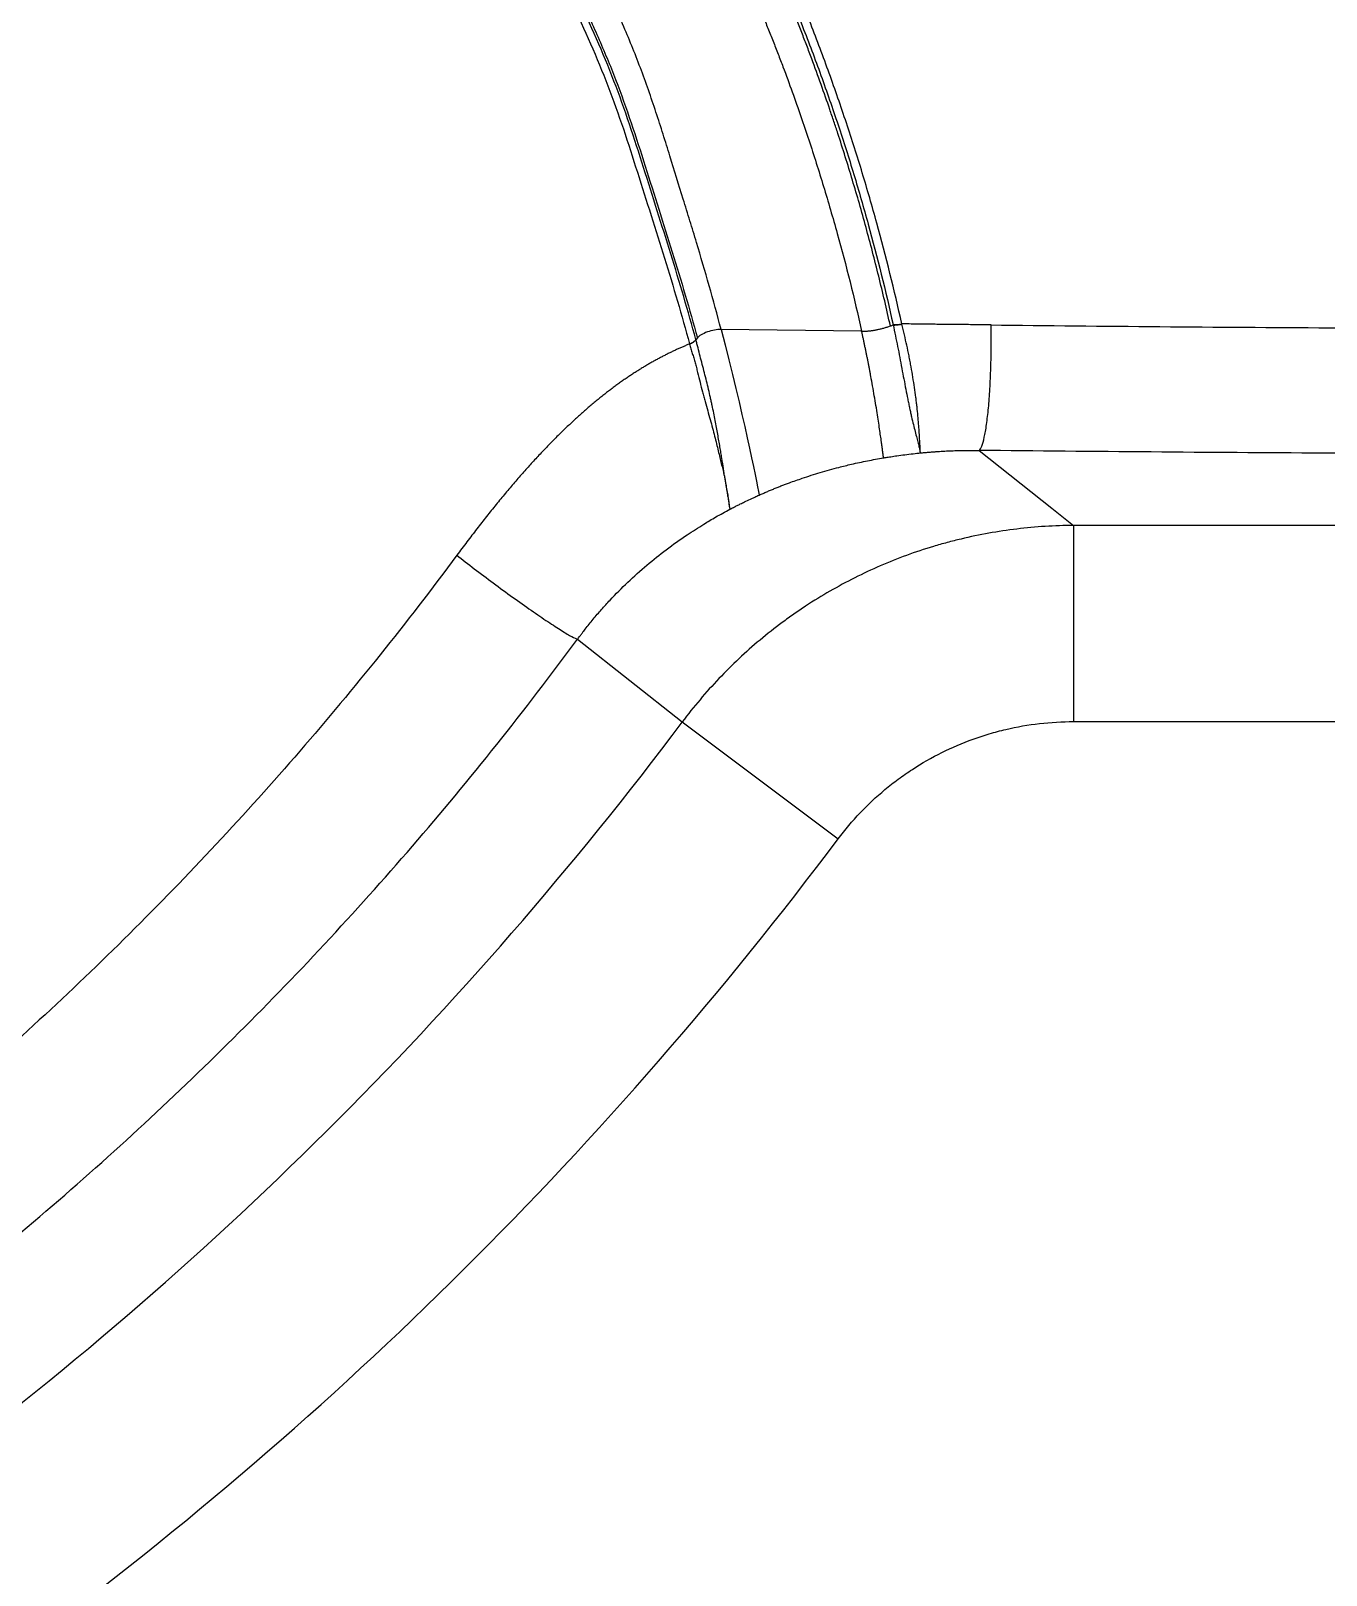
# Model space of a CAD drawing. Extents: x 409 to 498, y 628 to 778.
# Drawn here: x 436.64 to 449.81, y 698.7 to 714.4 of the extents above; entities that cross this region are included whole.
import ezdxf

# ---------------------------------------------------------------- set-up
doc = ezdxf.new("R2010")
doc.units = 0
doc.header["$MEASUREMENT"] = 0
doc.layers.add('1', color=4, linetype='Continuous')
doc.layers.add('GEOMETRY', color=4, linetype='Continuous', lineweight=25)

# ---------------------------------------------------------------- blocks, each defined once
blk = doc.blocks.new('2026_PULSE')
at = {"layer": 'GEOMETRY'}
for p, q in [((36.513, 66.385), (35.084, 66.403)), ((34.843, 66.316), (34.828, 66.297)), ((37.707, 65.173), (38.448, 64.585)), ((38.448, 64.585), (38.668, 64.41)), ((42.295, 64.41), (38.668, 64.41)), ((33.624, 63.254), (34.689, 62.413)), ((34.689, 62.413), (36.274, 61.224)), ((38.668, 62.417), (50.792, 62.417))]:
    blk.add_line(p, q, dxfattribs=at)
for radius in [38.08, 40.06]:
    blk.add_arc((4.223, 85.257), radius, 306.5278, 323.1364, dxfattribs=at)
for points, knots in [([(36.805, 66.438), (36.767, 66.608), (36.728, 66.777), (36.645, 67.11), (36.602, 67.276), (36.535, 67.52), (36.513, 67.601), (36.467, 67.762), (36.443, 67.841), (36.396, 68), (36.372, 68.078), (36.322, 68.236), (36.297, 68.315), (36.258, 68.435), (36.244, 68.475), (36.217, 68.556), (36.203, 68.598), (36.161, 68.722), (36.131, 68.807), (36.07, 68.979), (36.038, 69.066), (35.989, 69.198), (35.972, 69.243), (35.939, 69.332), (35.921, 69.376), (35.887, 69.466), (35.869, 69.51), (35.834, 69.599), (35.816, 69.643), (35.763, 69.774), (35.728, 69.861), (35.62, 70.117), (35.547, 70.284), (35.399, 70.611), (35.324, 70.771), (35.21, 71.007), (35.171, 71.085), (35.094, 71.24), (35.055, 71.317), (34.975, 71.471), (34.935, 71.548), (34.853, 71.702), (34.811, 71.78), (34.683, 72.012), (34.595, 72.168), (34.458, 72.403), (34.411, 72.481), (34.316, 72.639), (34.268, 72.718), (34.17, 72.875), (34.12, 72.954), (34.02, 73.111), (33.969, 73.188), (33.867, 73.343), (33.815, 73.419), (33.712, 73.571), (33.66, 73.647), (33.556, 73.796), (33.503, 73.87), (33.397, 74.018), (33.343, 74.091), (33.289, 74.165)], [0, 0, 0, 0, 0.0625, 0.0625, 0.125, 0.125, 0.15625, 0.15625, 0.1875, 0.1875, 0.21875, 0.21875, 0.25, 0.25, 0.265625, 0.265625, 0.28125, 0.28125, 0.3125, 0.3125, 0.34375, 0.34375, 0.359375, 0.359375, 0.375, 0.375, 0.390625, 0.390625, 0.40625, 0.40625, 0.4375, 0.4375, 0.5, 0.5, 0.5625, 0.5625, 0.59375, 0.59375, 0.625, 0.625, 0.65625, 0.65625, 0.6875, 0.6875, 0.75, 0.75, 0.78125, 0.78125, 0.8125, 0.8125, 0.84375, 0.84375, 0.875, 0.875, 0.90625, 0.90625, 0.9375, 0.9375, 0.96875, 0.96875, 1, 1, 1, 1]), ([(33.317, 74.176), (33.423, 74.031), (33.529, 73.885), (33.735, 73.591), (33.836, 73.442), (34.133, 72.992), (34.324, 72.687), (34.597, 72.222), (34.686, 72.066), (34.859, 71.752), (34.944, 71.594), (35.109, 71.275), (35.19, 71.115), (35.346, 70.793), (35.422, 70.631), (35.643, 70.143), (35.782, 69.814), (35.976, 69.317), (36.039, 69.151), (36.159, 68.818), (36.217, 68.65), (36.329, 68.315), (36.382, 68.147), (36.485, 67.809), (36.533, 67.64), (36.673, 67.133), (36.757, 66.793), (36.832, 66.453)], [0, 0, 0, 0, 0.0625, 0.0625, 0.125, 0.125, 0.25, 0.25, 0.3125, 0.3125, 0.375, 0.375, 0.4375, 0.4375, 0.5, 0.5, 0.625, 0.625, 0.6875, 0.6875, 0.75, 0.75, 0.8125, 0.8125, 0.875, 0.875, 1, 1, 1, 1]), ([(36.921, 66.459), (36.845, 66.801), (36.761, 67.143), (36.62, 67.654), (36.571, 67.824), (36.468, 68.163), (36.414, 68.332), (36.302, 68.67), (36.244, 68.838), (36.123, 69.174), (36.06, 69.341), (35.864, 69.841), (35.724, 70.171), (35.502, 70.662), (35.425, 70.825), (35.268, 71.149), (35.187, 71.31), (35.021, 71.631), (34.936, 71.79), (34.762, 72.106), (34.672, 72.263), (34.397, 72.731), (34.206, 73.038), (33.906, 73.49), (33.805, 73.64), (33.597, 73.936), (33.491, 74.083), (33.384, 74.228)], [0, 0, 0, 0, 0.125, 0.125, 0.1875, 0.1875, 0.25, 0.25, 0.3125, 0.3125, 0.375, 0.375, 0.5, 0.5, 0.5625, 0.5625, 0.625, 0.625, 0.6875, 0.6875, 0.75, 0.75, 0.875, 0.875, 0.9375, 0.9375, 1, 1, 1, 1]), ([(33.002, 73.998), (33.056, 73.927), (33.109, 73.855), (33.214, 73.71), (33.267, 73.637), (33.371, 73.49), (33.423, 73.416), (33.526, 73.266), (33.577, 73.191), (33.678, 73.04), (33.728, 72.964), (33.828, 72.811), (33.877, 72.734), (33.975, 72.579), (34.023, 72.502), (34.118, 72.348), (34.164, 72.271), (34.301, 72.04), (34.389, 71.887), (34.517, 71.658), (34.559, 71.582), (34.641, 71.43), (34.681, 71.354), (34.761, 71.202), (34.8, 71.126), (34.878, 70.972), (34.917, 70.895), (35.032, 70.662), (35.107, 70.504), (35.255, 70.182), (35.328, 70.017), (35.437, 69.765), (35.472, 69.679), (35.525, 69.551), (35.543, 69.507), (35.578, 69.42), (35.595, 69.377), (35.63, 69.289), (35.647, 69.245), (35.68, 69.159), (35.697, 69.115), (35.746, 68.986), (35.777, 68.901), (35.838, 68.732), (35.867, 68.649), (35.923, 68.487), (35.95, 68.407), (36.002, 68.249), (36.027, 68.171), (36.077, 68.014), (36.101, 67.935), (36.149, 67.778), (36.173, 67.698), (36.219, 67.539), (36.242, 67.458), (36.355, 67.053), (36.438, 66.721), (36.513, 66.385)], [0, 0, 0, 0, 0.03125, 0.03125, 0.0625, 0.0625, 0.09375, 0.09375, 0.125, 0.125, 0.15625, 0.15625, 0.1875, 0.1875, 0.21875, 0.21875, 0.25, 0.25, 0.3125, 0.3125, 0.34375, 0.34375, 0.375, 0.375, 0.40625, 0.40625, 0.4375, 0.4375, 0.5, 0.5, 0.5625, 0.5625, 0.59375, 0.59375, 0.609375, 0.609375, 0.625, 0.625, 0.640625, 0.640625, 0.65625, 0.65625, 0.6875, 0.6875, 0.71875, 0.71875, 0.75, 0.75, 0.78125, 0.78125, 0.8125, 0.8125, 0.84375, 0.84375, 0.875, 0.875, 1, 1, 1, 1]), ([(16.334, 57.915), (16.323, 58.042), (16.312, 58.17), (16.295, 58.363), (16.289, 58.427), (16.278, 58.555), (16.273, 58.619), (16.245, 58.941), (16.222, 59.2), (16.174, 59.719), (16.15, 59.979), (16.118, 60.306), (16.112, 60.372), (16.099, 60.503), (16.093, 60.568), (16.083, 60.7), (16.078, 60.766), (16.07, 60.898), (16.067, 60.964), (16.063, 61.096), (16.061, 61.162), (16.059, 61.295), (16.059, 61.361), (16.06, 61.56), (16.063, 61.693), (16.08, 62.09), (16.101, 62.354), (16.139, 62.683), (16.148, 62.749), (16.165, 62.881), (16.174, 62.946), (16.205, 63.144), (16.227, 63.275), (16.277, 63.537), (16.304, 63.668), (16.348, 63.865), (16.363, 63.93), (16.394, 64.061), (16.41, 64.126), (16.444, 64.257), (16.462, 64.322), (16.499, 64.453), (16.519, 64.518), (16.579, 64.712), (16.622, 64.84), (16.691, 65.031), (16.715, 65.094), (16.751, 65.189), (16.763, 65.22), (16.788, 65.283), (16.801, 65.314), (16.865, 65.47), (16.919, 65.594), (17.089, 65.961), (17.213, 66.202), (17.413, 66.557), (17.482, 66.674), (17.59, 66.848), (17.626, 66.906), (17.701, 67.021), (17.738, 67.078), (17.853, 67.249), (17.932, 67.363), (18.092, 67.588), (18.173, 67.7), (18.421, 68.031), (18.591, 68.247), (18.942, 68.67), (19.122, 68.877), (19.492, 69.282), (19.682, 69.48), (20.072, 69.867), (20.271, 70.057), (20.681, 70.426), (20.89, 70.606), (21.158, 70.826), (21.212, 70.869), (21.321, 70.956), (21.375, 70.999), (21.539, 71.126), (21.648, 71.209), (21.87, 71.372), (21.981, 71.452), (22.15, 71.57), (22.206, 71.609), (22.319, 71.686), (22.376, 71.724), (22.547, 71.837), (22.662, 71.91), (22.895, 72.051), (23.013, 72.119), (23.37, 72.315), (23.614, 72.437), (23.925, 72.577), (23.987, 72.604), (24.113, 72.657), (24.177, 72.683), (24.367, 72.759), (24.495, 72.806), (24.751, 72.895), (24.879, 72.937), (25.072, 72.994), (25.137, 73.012), (25.266, 73.047), (25.331, 73.064), (25.655, 73.144), (25.916, 73.2), (26.309, 73.271), (26.44, 73.293), (26.604, 73.316), (26.637, 73.321), (26.703, 73.33), (26.736, 73.334), (26.835, 73.346), (26.901, 73.354), (27.099, 73.375), (27.231, 73.387), (27.431, 73.401), (27.497, 73.405), (27.63, 73.412), (27.696, 73.415), (28.028, 73.425), (28.291, 73.424), (28.683, 73.406), (28.814, 73.398), (29.009, 73.381), (29.074, 73.375), (29.203, 73.361), (29.268, 73.353), (29.462, 73.329), (29.591, 73.312), (29.849, 73.275), (29.977, 73.256), (30.233, 73.218), (30.361, 73.199), (30.617, 73.162), (30.744, 73.143), (31.126, 73.088), (31.38, 73.052), (31.633, 73.016)], [0, 0, 0, 0, 0.015625, 0.015625, 0.023437, 0.023437, 0.03125, 0.03125, 0.0625, 0.0625, 0.09375, 0.09375, 0.101562, 0.101562, 0.109375, 0.109375, 0.117187, 0.117187, 0.125, 0.125, 0.132812, 0.132812, 0.140625, 0.140625, 0.15625, 0.15625, 0.1875, 0.1875, 0.195312, 0.195312, 0.203125, 0.203125, 0.21875, 0.21875, 0.234375, 0.234375, 0.242188, 0.242188, 0.25, 0.25, 0.257813, 0.257813, 0.265625, 0.265625, 0.28125, 0.28125, 0.289062, 0.289062, 0.292969, 0.292969, 0.296875, 0.296875, 0.3125, 0.3125, 0.34375, 0.34375, 0.359375, 0.359375, 0.367188, 0.367188, 0.375, 0.375, 0.390625, 0.390625, 0.40625, 0.40625, 0.4375, 0.4375, 0.46875, 0.46875, 0.5, 0.5, 0.53125, 0.53125, 0.5625, 0.5625, 0.570313, 0.570313, 0.578125, 0.578125, 0.59375, 0.59375, 0.609375, 0.609375, 0.617188, 0.617188, 0.625, 0.625, 0.640625, 0.640625, 0.65625, 0.65625, 0.6875, 0.6875, 0.695313, 0.695313, 0.703125, 0.703125, 0.71875, 0.71875, 0.734375, 0.734375, 0.742187, 0.742187, 0.75, 0.75, 0.78125, 0.78125, 0.796875, 0.796875, 0.800781, 0.800781, 0.804687, 0.804687, 0.8125, 0.8125, 0.828125, 0.828125, 0.835937, 0.835937, 0.84375, 0.84375, 0.875, 0.875, 0.890625, 0.890625, 0.898437, 0.898437, 0.90625, 0.90625, 0.921875, 0.921875, 0.9375, 0.9375, 0.953125, 0.953125, 0.96875, 0.96875, 1, 1, 1, 1]), ([(35.084, 66.403), (35.007, 66.7), (34.922, 66.994), (34.812, 67.36), (34.79, 67.434), (34.745, 67.58), (34.722, 67.653), (34.655, 67.872), (34.61, 68.018), (34.541, 68.239), (34.518, 68.312), (34.471, 68.461), (34.447, 68.536), (34.372, 68.761), (34.32, 68.912), (34.235, 69.137), (34.206, 69.212), (34.146, 69.36), (34.115, 69.434), (34.02, 69.654), (33.955, 69.798), (33.821, 70.085), (33.753, 70.227), (33.614, 70.509), (33.543, 70.65), (33.4, 70.931), (33.327, 71.071), (33.178, 71.352), (33.102, 71.493), (32.945, 71.773), (32.864, 71.913), (32.697, 72.19), (32.611, 72.328), (32.479, 72.532), (32.434, 72.6), (32.344, 72.734), (32.298, 72.801), (32.205, 72.935), (32.158, 73.001), (32.087, 73.1), (32.064, 73.132), (32.028, 73.181), (32.016, 73.197), (31.993, 73.23), (31.981, 73.246), (31.969, 73.262)], [0, 0, 0, 0, 0.125, 0.125, 0.15625, 0.15625, 0.1875, 0.1875, 0.25, 0.25, 0.28125, 0.28125, 0.3125, 0.3125, 0.375, 0.375, 0.40625, 0.40625, 0.4375, 0.4375, 0.5, 0.5, 0.5625, 0.5625, 0.625, 0.625, 0.6875, 0.6875, 0.75, 0.75, 0.8125, 0.8125, 0.875, 0.875, 0.90625, 0.90625, 0.9375, 0.9375, 0.96875, 0.96875, 0.984375, 0.984375, 0.992188, 0.992188, 1, 1, 1, 1]), ([(34.828, 66.299), (34.749, 66.591), (34.662, 66.881), (34.527, 67.317), (34.481, 67.463), (34.389, 67.755), (34.343, 67.901), (34.249, 68.195), (34.202, 68.342), (34.103, 68.636), (34.051, 68.782), (33.884, 69.216), (33.757, 69.499), (33.556, 69.92), (33.488, 70.06), (33.348, 70.338), (33.276, 70.478), (33.06, 70.895), (32.912, 71.172), (32.679, 71.582), (32.599, 71.717), (32.436, 71.986), (32.351, 72.12), (32.179, 72.383), (32.09, 72.514), (31.954, 72.709), (31.908, 72.773), (31.839, 72.87), (31.815, 72.902), (31.78, 72.95), (31.769, 72.966), (31.745, 72.998), (31.733, 73.014), (31.721, 73.03)], [0, 0, 0, 0, 0.125, 0.125, 0.1875, 0.1875, 0.25, 0.25, 0.3125, 0.3125, 0.375, 0.375, 0.5, 0.5, 0.5625, 0.5625, 0.625, 0.625, 0.75, 0.75, 0.8125, 0.8125, 0.875, 0.875, 0.9375, 0.9375, 0.96875, 0.96875, 0.984375, 0.984375, 0.992188, 0.992188, 1, 1, 1, 1]), ([(31.735, 73.049), (31.758, 73.017), (31.782, 72.986), (31.828, 72.922), (31.852, 72.89), (31.921, 72.793), (31.967, 72.728), (32.058, 72.598), (32.103, 72.533), (32.192, 72.402), (32.236, 72.336), (32.366, 72.138), (32.451, 72.004), (32.615, 71.734), (32.695, 71.598), (32.929, 71.186), (33.077, 70.909), (33.293, 70.493), (33.364, 70.354), (33.504, 70.076), (33.572, 69.937), (33.706, 69.656), (33.771, 69.515), (33.896, 69.23), (33.956, 69.087), (34.068, 68.796), (34.12, 68.65), (34.219, 68.356), (34.266, 68.209), (34.359, 67.916), (34.405, 67.77), (34.497, 67.478), (34.543, 67.333), (34.678, 66.898), (34.764, 66.607), (34.843, 66.316)], [0, 0, 0, 0, 0.015625, 0.015625, 0.03125, 0.03125, 0.0625, 0.0625, 0.09375, 0.09375, 0.125, 0.125, 0.1875, 0.1875, 0.25, 0.25, 0.375, 0.375, 0.4375, 0.4375, 0.5, 0.5, 0.5625, 0.5625, 0.625, 0.625, 0.6875, 0.6875, 0.75, 0.75, 0.8125, 0.8125, 0.875, 0.875, 1, 1, 1, 1]), ([(31.666, 72.973), (31.69, 72.941), (31.713, 72.909), (31.76, 72.845), (31.783, 72.813), (31.852, 72.717), (31.898, 72.652), (32.033, 72.458), (32.122, 72.328), (32.294, 72.064), (32.378, 71.931), (32.541, 71.663), (32.621, 71.527), (32.853, 71.118), (33, 70.842), (33.216, 70.425), (33.287, 70.286), (33.427, 70.008), (33.495, 69.869), (33.696, 69.449), (33.822, 69.166), (33.989, 68.733), (34.041, 68.587), (34.14, 68.294), (34.186, 68.147), (34.28, 67.854), (34.326, 67.708), (34.418, 67.416), (34.464, 67.271), (34.599, 66.836), (34.685, 66.546), (34.764, 66.255)], [0, 0, 0, 0, 0.015625, 0.015625, 0.03125, 0.03125, 0.0625, 0.0625, 0.125, 0.125, 0.1875, 0.1875, 0.25, 0.25, 0.375, 0.375, 0.4375, 0.4375, 0.5, 0.5, 0.625, 0.625, 0.6875, 0.6875, 0.75, 0.75, 0.8125, 0.8125, 0.875, 0.875, 1, 1, 1, 1]), ([(35.084, 66.403), (35.065, 66.403), (35.041, 66.401), (34.993, 66.392), (34.968, 66.385), (34.921, 66.368), (34.899, 66.358), (34.864, 66.337), (34.851, 66.326), (34.843, 66.316)], [0, 0, 0, 0, 0.25, 0.25, 0.5, 0.5, 0.75, 0.75, 1, 1, 1, 1]), ([(36.513, 66.385), (36.517, 66.385), (36.526, 66.385), (36.539, 66.385), (36.553, 66.385), (36.566, 66.386), (36.579, 66.387), (36.592, 66.388), (36.605, 66.39), (36.618, 66.391), (36.631, 66.393), (36.644, 66.395), (36.657, 66.398), (36.677, 66.402), (36.704, 66.408), (36.738, 66.417), (36.772, 66.427), (36.793, 66.434), (36.805, 66.438)], [0, 0, 0, 0, 0.038726, 0.077885, 0.117491, 0.157559, 0.198105, 0.23914, 0.280675, 0.322718, 0.365277, 0.40836, 0.451973, 0.496123, 0.613299, 0.736364, 0.865271, 1, 1, 1, 1]), ([(36.805, 66.438), (36.809, 66.44), (36.819, 66.443), (36.828, 66.446), (36.833, 66.448)], [0, 0, 0, 0, 0.478183, 1, 1, 1, 1]), ([(36.832, 66.453), (36.844, 66.452), (36.857, 66.452), (36.888, 66.454), (36.904, 66.456), (36.921, 66.459)], [0, 0, 0, 0, 0.5, 0.5, 1, 1, 1, 1]), ([(36.832, 66.453), (36.832, 66.453), (36.832, 66.453), (36.832, 66.453), (36.833, 66.451), (36.833, 66.45), (36.834, 66.448)], [0, 0, 0, 0, 0.0000002621, 0.0000002621, 0.0000002621, 0.000126786, 0.000126786, 0.000126786, 0.000126786]), ([(36.833, 66.448), (36.845, 66.447), (36.858, 66.447), (36.888, 66.45), (36.905, 66.452), (36.922, 66.455)], [0, 0, 0, 0, 0.5, 0.5, 1, 1, 1, 1]), ([(36.833, 66.448), (36.841, 66.412), (36.849, 66.375), (36.864, 66.302), (36.871, 66.265), (36.886, 66.192), (36.893, 66.155), (36.907, 66.081), (36.914, 66.044), (36.935, 65.933), (36.949, 65.863), (36.968, 65.761), (36.975, 65.728), (36.985, 65.679), (36.988, 65.663), (36.994, 65.632), (36.998, 65.616), (37.004, 65.586), (37.007, 65.571), (37.014, 65.542), (37.017, 65.528), (37.026, 65.486), (37.032, 65.46), (37.045, 65.41), (37.051, 65.386), (37.062, 65.341), (37.068, 65.32), (37.077, 65.281), (37.082, 65.263), (37.091, 65.231), (37.095, 65.216), (37.101, 65.191), (37.103, 65.18), (37.106, 65.167), (37.106, 65.163), (37.107, 65.158), (37.108, 65.156), (37.109, 65.153), (37.11, 65.152), (37.111, 65.151)], [0, 0, 0, 0, 0.0625, 0.0625, 0.125, 0.125, 0.1875, 0.1875, 0.25, 0.25, 0.375, 0.375, 0.4375, 0.4375, 0.46875, 0.46875, 0.5, 0.5, 0.53125, 0.53125, 0.5625, 0.5625, 0.625, 0.625, 0.6875, 0.6875, 0.75, 0.75, 0.8125, 0.8125, 0.875, 0.875, 0.9375, 0.9375, 0.96875, 0.96875, 0.984375, 0.984375, 1, 1, 1, 1]), ([(37.828, 66.448), (37.777, 66.449), (37.676, 66.45), (37.525, 66.452), (37.373, 66.453), (37.222, 66.455), (37.071, 66.457), (36.971, 66.458), (36.921, 66.459)], [0, 0, 0, 0, 0.166979, 0.333834, 0.500565, 0.66717, 0.833649, 1, 1, 1, 1]), ([(36.922, 66.455), (36.921, 66.456), (36.921, 66.458), (36.921, 66.459), (36.921, 66.459), (36.921, 66.459), (36.921, 66.459)], [0, 0, 0, 0, 0.0001157758, 0.0001157758, 0.0001157758, 0.0001158358, 0.0001158358, 0.0001158358, 0.0001158358]), ([(37.112, 65.151), (37.111, 65.152), (37.11, 65.153), (37.109, 65.156), (37.109, 65.158), (37.109, 65.163), (37.109, 65.167), (37.109, 65.18), (37.109, 65.191), (37.108, 65.21), (37.107, 65.217), (37.106, 65.232), (37.106, 65.239), (37.104, 65.264), (37.103, 65.282), (37.101, 65.313), (37.1, 65.323), (37.099, 65.345), (37.098, 65.356), (37.096, 65.392), (37.094, 65.416), (37.09, 65.469), (37.088, 65.496), (37.082, 65.554), (37.079, 65.584), (37.074, 65.631), (37.072, 65.647), (37.068, 65.679), (37.066, 65.696), (37.06, 65.745), (37.055, 65.779), (37.04, 65.881), (37.029, 65.951), (37.012, 66.042), (37.009, 66.06), (37.002, 66.096), (36.998, 66.115), (36.987, 66.169), (36.98, 66.205), (36.964, 66.277), (36.956, 66.313), (36.939, 66.384), (36.931, 66.42), (36.922, 66.455)], [0, 0, 0, 0, 0.015625, 0.015625, 0.03125, 0.03125, 0.0625, 0.0625, 0.125, 0.125, 0.15625, 0.15625, 0.1875, 0.1875, 0.25, 0.25, 0.28125, 0.28125, 0.3125, 0.3125, 0.375, 0.375, 0.4375, 0.4375, 0.5, 0.5, 0.53125, 0.53125, 0.5625, 0.5625, 0.625, 0.625, 0.75, 0.75, 0.78125, 0.78125, 0.8125, 0.8125, 0.875, 0.875, 0.9375, 0.9375, 1, 1, 1, 1]), ([(37.707, 65.173), (37.716, 65.18), (37.725, 65.194), (37.743, 65.239), (37.752, 65.269), (37.768, 65.343), (37.776, 65.387), (37.79, 65.487), (37.796, 65.543), (37.808, 65.665), (37.813, 65.73), (37.821, 65.867), (37.824, 65.938), (37.828, 66.084), (37.83, 66.158), (37.83, 66.305), (37.829, 66.378), (37.828, 66.448)], [0, 0, 0, 0, 0.125, 0.125, 0.25, 0.25, 0.375, 0.375, 0.5, 0.5, 0.625, 0.625, 0.75, 0.75, 0.875, 0.875, 1, 1, 1, 1]), ([(37.828, 66.448), (38.971, 66.435), (40.118, 66.426), (42.416, 66.413), (43.568, 66.41), (45.012, 66.41), (45.301, 66.41), (45.879, 66.411), (46.167, 66.411), (47.032, 66.414), (48.185, 66.418), (49.336, 66.426), (50.485, 66.436), (51.059, 66.442), (51.632, 66.448)], [0, 0, 0, 0, 0.25, 0.25, 0.5, 0.5, 0.5625, 0.5625, 0.625, 0.625, 0.75, 0.875, 0.875, 1, 1, 1, 1]), ([(34.764, 66.255), (34.753, 66.25), (34.73, 66.241), (34.697, 66.227), (34.664, 66.212), (34.63, 66.197), (34.596, 66.181), (34.562, 66.165), (34.528, 66.148), (34.493, 66.13), (34.459, 66.112), (34.424, 66.093), (34.389, 66.074), (34.353, 66.053), (34.318, 66.033), (34.282, 66.011), (34.246, 65.989), (34.21, 65.966), (34.173, 65.942), (34.137, 65.917), (34.099, 65.892), (34.062, 65.866), (34.025, 65.839), (33.987, 65.811), (33.949, 65.782), (33.91, 65.753), (33.872, 65.722), (33.833, 65.691), (33.793, 65.659), (33.754, 65.625), (33.714, 65.591), (33.674, 65.556), (33.633, 65.52), (33.593, 65.483), (33.552, 65.444), (33.51, 65.405), (33.468, 65.365), (33.426, 65.323), (33.384, 65.281), (33.341, 65.237), (33.298, 65.193), (33.254, 65.147), (33.21, 65.1), (33.166, 65.052), (33.121, 65.002), (33.076, 64.952), (33.03, 64.9), (32.984, 64.847), (32.938, 64.792), (32.891, 64.737), (32.844, 64.68), (32.796, 64.622), (32.748, 64.562), (32.699, 64.501), (32.65, 64.439), (32.601, 64.375), (32.551, 64.31), (32.5, 64.244), (32.449, 64.176), (32.415, 64.13), (32.398, 64.107)], [0, 0, 0, 0, 0.0117451, 0.023584, 0.0355205, 0.0475587, 0.0597029, 0.0719575, 0.084327, 0.096816, 0.1094294, 0.1221719, 0.1350486, 0.1480645, 0.1612248, 0.1745347, 0.1879998, 0.2016253, 0.215417, 0.2293803, 0.2435211, 0.2578452, 0.2723583, 0.2870664, 0.3019756, 0.3170918, 0.3324227, 0.3479758, 0.3637533, 0.3797615, 0.3960064, 0.4124943, 0.4292315, 0.4462247, 0.4634806, 0.4810058, 0.4988073, 0.5168916, 0.5352656, 0.5539361, 0.5729099, 0.5921936, 0.6117942, 0.6317185, 0.651973, 0.6725648, 0.6935005, 0.714787, 0.7364309, 0.758439, 0.7808181, 0.803575, 0.8267183, 0.8502542, 0.8741854, 0.8985185, 0.9232599, 0.9484163, 0.9739941, 1, 1, 1, 1]), ([(34.764, 66.255), (34.778, 66.262), (34.791, 66.269), (34.813, 66.284), (34.822, 66.291), (34.828, 66.299)], [0, 0, 0, 0, 0.5, 0.5, 1, 1, 1, 1]), ([(34.764, 66.253), (34.779, 66.26), (34.792, 66.267), (34.814, 66.282), (34.822, 66.289), (34.828, 66.297)], [0, 0, 0, 0, 0.5, 0.5, 1, 1, 1, 1]), ([(34.764, 66.255), (34.764, 66.255), (34.764, 66.255), (34.764, 66.255), (34.764, 66.255), (34.764, 66.255), (34.764, 66.255), (34.764, 66.254), (34.764, 66.254), (34.764, 66.253)], [-0.00000006, -0.00000006, -0.00000006, -0.00000006, 0, 0, 0, 0.00000045849, 0.00000045849, 0.00000045849, 0.00005643735, 0.00005643735, 0.00005643735, 0.00005643735]), ([(34.764, 66.253), (34.768, 66.237), (34.773, 66.222), (34.782, 66.191), (34.787, 66.175), (34.796, 66.144), (34.801, 66.128), (34.811, 66.097), (34.815, 66.08), (34.824, 66.048), (34.829, 66.032), (34.837, 65.999), (34.841, 65.982), (34.854, 65.932), (34.862, 65.899), (34.878, 65.833), (34.887, 65.8), (34.899, 65.752), (34.904, 65.735), (34.912, 65.703), (34.917, 65.687), (34.939, 65.607), (34.957, 65.545), (34.981, 65.457), (34.989, 65.429), (35.004, 65.372), (35.011, 65.345), (35.032, 65.265), (35.044, 65.216), (35.066, 65.122), (35.077, 65.079), (35.091, 65.019), (35.096, 65), (35.103, 64.972), (35.105, 64.962), (35.108, 64.949), (35.109, 64.945), (35.111, 64.936), (35.112, 64.931), (35.113, 64.927)], [0, 0, 0, 0, 0.03125, 0.03125, 0.0625, 0.0625, 0.09375, 0.09375, 0.125, 0.125, 0.15625, 0.15625, 0.1875, 0.1875, 0.25, 0.25, 0.3125, 0.3125, 0.34375, 0.34375, 0.375, 0.375, 0.5, 0.5, 0.5625, 0.5625, 0.625, 0.625, 0.75, 0.75, 0.875, 0.875, 0.9375, 0.9375, 0.96875, 0.96875, 0.984375, 0.984375, 1, 1, 1, 1]), ([(34.828, 66.297), (34.828, 66.297), (34.828, 66.297), (34.828, 66.297), (34.828, 66.297), (34.828, 66.298), (34.828, 66.299)], [-0.00000006, -0.00000006, -0.00000006, -0.00000006, 0, 0, 0, 0.00006269118, 0.00006269118, 0.00006269118, 0.00006269118]), ([(35.175, 64.575), (35.173, 64.583), (35.171, 64.592), (35.168, 64.615), (35.167, 64.628), (35.164, 64.65), (35.163, 64.658), (35.161, 64.674), (35.159, 64.682), (35.156, 64.709), (35.153, 64.729), (35.146, 64.771), (35.141, 64.793), (35.134, 64.83), (35.132, 64.842), (35.127, 64.869), (35.125, 64.883), (35.12, 64.911), (35.117, 64.926), (35.112, 64.957), (35.11, 64.973), (35.103, 65.021), (35.098, 65.056), (35.089, 65.111), (35.086, 65.129), (35.08, 65.168), (35.076, 65.188), (35.066, 65.249), (35.058, 65.292), (35.046, 65.36), (35.042, 65.383), (35.034, 65.43), (35.029, 65.454), (35.015, 65.527), (35.005, 65.578), (34.99, 65.644), (34.987, 65.657), (34.982, 65.684), (34.978, 65.698), (34.969, 65.739), (34.963, 65.766), (34.943, 65.849), (34.929, 65.905), (34.908, 65.99), (34.9, 66.019), (34.886, 66.075), (34.878, 66.104), (34.864, 66.159), (34.857, 66.187), (34.846, 66.229), (34.842, 66.242), (34.835, 66.27), (34.832, 66.283), (34.828, 66.297)], [0, 0, 0, 0, 0.0625, 0.0625, 0.125, 0.125, 0.15625, 0.15625, 0.1875, 0.1875, 0.25, 0.25, 0.3125, 0.3125, 0.34375, 0.34375, 0.375, 0.375, 0.40625, 0.40625, 0.4375, 0.4375, 0.5, 0.5, 0.53125, 0.53125, 0.5625, 0.5625, 0.625, 0.625, 0.65625, 0.65625, 0.6875, 0.6875, 0.75, 0.75, 0.765625, 0.765625, 0.78125, 0.78125, 0.8125, 0.8125, 0.875, 0.875, 0.90625, 0.90625, 0.9375, 0.9375, 0.96875, 0.96875, 0.984375, 0.984375, 1, 1, 1, 1]), ([(36.735, 65.097), (36.735, 65.098), (36.735, 65.1), (36.735, 65.103), (36.734, 65.107), (36.734, 65.111), (36.733, 65.115), (36.733, 65.119), (36.732, 65.124), (36.731, 65.129), (36.731, 65.134), (36.73, 65.139), (36.729, 65.145), (36.729, 65.15), (36.728, 65.156), (36.727, 65.162), (36.726, 65.168), (36.725, 65.175), (36.724, 65.181), (36.724, 65.188), (36.723, 65.194), (36.722, 65.201), (36.721, 65.208), (36.72, 65.215), (36.719, 65.222), (36.718, 65.229), (36.717, 65.236), (36.714, 65.26), (36.708, 65.303), (36.698, 65.372), (36.687, 65.447), (36.674, 65.533), (36.659, 65.626), (36.642, 65.725), (36.625, 65.825), (36.61, 65.904), (36.6, 65.961), (36.593, 65.996), (36.586, 66.032), (36.58, 66.067), (36.573, 66.102), (36.565, 66.138), (36.558, 66.174), (36.551, 66.209), (36.543, 66.245), (36.536, 66.28), (36.528, 66.315), (36.521, 66.35), (36.516, 66.373), (36.513, 66.385)], [0, 0, 0, 0, 0.012821, 0.025457, 0.037909, 0.050175, 0.062258, 0.074158, 0.085878, 0.097417, 0.108777, 0.119959, 0.130967, 0.141802, 0.152468, 0.162967, 0.173301, 0.183472, 0.193482, 0.203333, 0.213026, 0.222564, 0.231947, 0.241178, 0.250255, 0.25918, 0.267951, 0.276568, 0.345229, 0.406685, 0.469862, 0.530925, 0.594858, 0.655039, 0.711567, 0.764611, 0.782888, 0.801087, 0.819223, 0.837313, 0.855368, 0.873403, 0.89143, 0.909461, 0.927509, 0.945582, 0.963686, 0.981825, 1, 1, 1, 1]), ([(36.735, 65.097), (36.74, 65.098), (36.749, 65.1), (36.764, 65.102), (36.785, 65.105), (36.821, 65.111), (36.878, 65.12), (36.953, 65.13), (37.033, 65.139), (37.087, 65.145), (37.112, 65.147)], [0, 0, 0, 0, 0.03626, 0.072577, 0.124691, 0.201064, 0.36224, 0.577697, 0.801851, 1, 1, 1, 1]), ([(37.111, 65.151), (37.111, 65.15), (37.111, 65.149), (37.111, 65.148), (37.112, 65.147)], [0, 0, 0, 0, 0.495695, 1, 1, 1, 1]), ([(37.112, 65.147), (37.125, 65.149), (37.152, 65.151), (37.192, 65.155), (37.231, 65.158), (37.268, 65.16), (37.305, 65.163), (37.34, 65.165), (37.375, 65.167), (37.421, 65.169), (37.48, 65.171), (37.553, 65.173), (37.63, 65.174), (37.681, 65.173), (37.707, 65.173)], [0, 0, 0, 0, 0.069093, 0.136301, 0.201626, 0.265066, 0.326623, 0.386298, 0.444091, 0.500002, 0.618788, 0.741711, 0.86878, 1, 1, 1, 1]), ([(51.753, 65.173), (51.169, 65.167), (50.585, 65.161), (49.416, 65.152), (48.245, 65.144), (47.073, 65.139), (46.192, 65.137), (45.899, 65.136), (45.311, 65.136), (45.017, 65.135), (43.548, 65.136), (42.376, 65.139), (40.037, 65.151), (38.871, 65.161), (37.707, 65.173)], [0, 0, 0, 0, 0.125, 0.125, 0.25, 0.375, 0.375, 0.4375, 0.4375, 0.5, 0.5, 0.75, 0.75, 1, 1, 1, 1]), ([(35.472, 64.719), (35.485, 64.725), (35.51, 64.736), (35.548, 64.752), (35.587, 64.769), (35.625, 64.784), (35.663, 64.8), (35.701, 64.815), (35.74, 64.829), (35.809, 64.855), (35.925, 64.896), (36.093, 64.95), (36.26, 64.996), (36.393, 65.029), (36.491, 65.051), (36.572, 65.067), (36.653, 65.083), (36.708, 65.093), (36.735, 65.097)], [0, 0, 0, 0, 0.031463, 0.062865, 0.094206, 0.125487, 0.156707, 0.187867, 0.218966, 0.250005, 0.356232, 0.500001, 0.648809, 0.749996, 0.812117, 0.874491, 0.937118, 1, 1, 1, 1]), ([(35.113, 64.927), (35.116, 64.915), (35.119, 64.904), (35.123, 64.882), (35.125, 64.871), (35.128, 64.849), (35.13, 64.839), (35.133, 64.819), (35.135, 64.809), (35.139, 64.78), (35.142, 64.763), (35.148, 64.729), (35.15, 64.714), (35.155, 64.685), (35.158, 64.671), (35.162, 64.647), (35.164, 64.635), (35.167, 64.614), (35.168, 64.605), (35.17, 64.592), (35.171, 64.588), (35.172, 64.583), (35.172, 64.581), (35.173, 64.578), (35.174, 64.576), (35.174, 64.575)], [0, 0, 0, 0, 0.0625, 0.0625, 0.125, 0.125, 0.1875, 0.1875, 0.25, 0.25, 0.375, 0.375, 0.5, 0.5, 0.625, 0.625, 0.75, 0.75, 0.875, 0.875, 0.9375, 0.9375, 0.96875, 0.96875, 1, 1, 1, 1]), ([(35.174, 64.575), (35.186, 64.581), (35.211, 64.594), (35.246, 64.612), (35.283, 64.63), (35.327, 64.652), (35.372, 64.673), (35.407, 64.69), (35.428, 64.7), (35.448, 64.709), (35.464, 64.715), (35.472, 64.719)], [0, 0, 0, 0, 0.124566, 0.24878, 0.355806, 0.498814, 0.699022, 0.801301, 0.849332, 0.912902, 1, 1, 1, 1]), ([(33.624, 63.254), (33.632, 63.264), (33.647, 63.284), (33.668, 63.312), (33.686, 63.336), (33.71, 63.367), (33.742, 63.407), (33.797, 63.474), (33.868, 63.556), (33.983, 63.683), (34.136, 63.836), (34.326, 64.007), (34.528, 64.168), (34.694, 64.286), (34.824, 64.371), (34.9, 64.419), (34.97, 64.461), (35.033, 64.498), (35.102, 64.536), (35.15, 64.562), (35.174, 64.575)], [0, 0, 0, 0, 0.019249, 0.036082, 0.050501, 0.062506, 0.093025, 0.125014, 0.187186, 0.25002, 0.373013, 0.499996, 0.621994, 0.74998, 0.799366, 0.849988, 0.883534, 0.919717, 0.958539, 1, 1, 1, 1]), ([(38.668, 64.41), (38.474, 64.409), (38.282, 64.397), (37.9, 64.351), (37.711, 64.317), (37.476, 64.261), (37.429, 64.249), (37.335, 64.224), (37.289, 64.211), (37.151, 64.169), (37.059, 64.139), (36.789, 64.04), (36.614, 63.964), (36.272, 63.792), (36.106, 63.697), (35.903, 63.564), (35.863, 63.537), (35.784, 63.481), (35.745, 63.453), (35.629, 63.367), (35.553, 63.307), (35.333, 63.123), (35.194, 62.992), (34.93, 62.715), (34.806, 62.568), (34.689, 62.413)], [0, 0, 0, 0, 0.125, 0.125, 0.25, 0.25, 0.28125, 0.28125, 0.3125, 0.3125, 0.375, 0.375, 0.5, 0.5, 0.625, 0.625, 0.65625, 0.65625, 0.6875, 0.6875, 0.75, 0.75, 0.875, 0.875, 1, 1, 1, 1]), ([(38.668, 64.41), (38.668, 64.399), (38.668, 64.377), (38.668, 64.31), (38.668, 64.266), (38.668, 64.156), (38.668, 64.091), (38.668, 63.943), (38.668, 63.859), (38.668, 63.677), (38.668, 63.578), (38.668, 63.368), (38.668, 63.257), (38.668, 63.027), (38.668, 62.907), (38.668, 62.664), (38.668, 62.541), (38.668, 62.417)], [0, 0, 0, 0, 0.125, 0.125, 0.25, 0.25, 0.375, 0.375, 0.5, 0.5, 0.625, 0.625, 0.75, 0.75, 0.875, 0.875, 1, 1, 1, 1]), ([(32.398, 64.107), (31.889, 63.42), (31.356, 62.757), (30.247, 61.475), (29.669, 60.856), (28.47, 59.665), (27.848, 59.091), (26.559, 57.99), (25.893, 57.462), (25.203, 56.957)], [0, 0, 0, 0, 0.25, 0.25, 0.5, 0.5, 0.75, 0.75, 1, 1, 1, 1]), ([(32.398, 64.107), (32.453, 64.064), (32.513, 64.017), (32.638, 63.922), (32.703, 63.874), (32.834, 63.777), (32.9, 63.728), (33.03, 63.635), (33.093, 63.59), (33.214, 63.506), (33.271, 63.467), (33.375, 63.398), (33.422, 63.367), (33.504, 63.316), (33.538, 63.295), (33.593, 63.266), (33.612, 63.257), (33.624, 63.254)], [0, 0, 0, 0, 0.125, 0.125, 0.25, 0.25, 0.375, 0.375, 0.5, 0.5, 0.625, 0.625, 0.75, 0.75, 0.875, 0.875, 1, 1, 1, 1]), ([(26.047, 55.724), (26.775, 56.253), (27.478, 56.808), (28.837, 57.965), (29.492, 58.569), (30.755, 59.823), (31.363, 60.475), (32.53, 61.827), (33.089, 62.528), (33.624, 63.254)], [0, 0, 0, 0, 0.25, 0.25, 0.5, 0.5, 0.75, 0.75, 1, 1, 1, 1]), ([(36.274, 61.224), (36.344, 61.318), (36.419, 61.406), (36.577, 61.573), (36.661, 61.651), (36.794, 61.762), (36.839, 61.797), (36.909, 61.849), (36.932, 61.866), (36.98, 61.899), (37.004, 61.915), (37.126, 61.995), (37.226, 62.052), (37.432, 62.154), (37.538, 62.199), (37.7, 62.258), (37.755, 62.276), (37.866, 62.309), (37.923, 62.324), (38.092, 62.364), (38.206, 62.384), (38.436, 62.41), (38.551, 62.417), (38.668, 62.417)], [0, 0, 0, 0, 0.125, 0.125, 0.25, 0.25, 0.3125, 0.3125, 0.34375, 0.34375, 0.375, 0.375, 0.5, 0.5, 0.625, 0.625, 0.6875, 0.6875, 0.75, 0.75, 0.875, 0.875, 1, 1, 1, 1])]:
    blk.add_open_spline(points, degree=3, knots=knots, dxfattribs=at)
blk.add_open_spline([(35.084, 66.403), (35.307, 65.552), (35.441, 64.877), (35.472, 64.719)], degree=3, dxfattribs=at)

msp = doc.modelspace()

# ---------------------------------------------------------------- block references
at = {"layer": '1'}
msp.add_blockref('2026_PULSE', (408.577, 644.96), dxfattribs=at)

doc.saveas('drawing.dxf')
